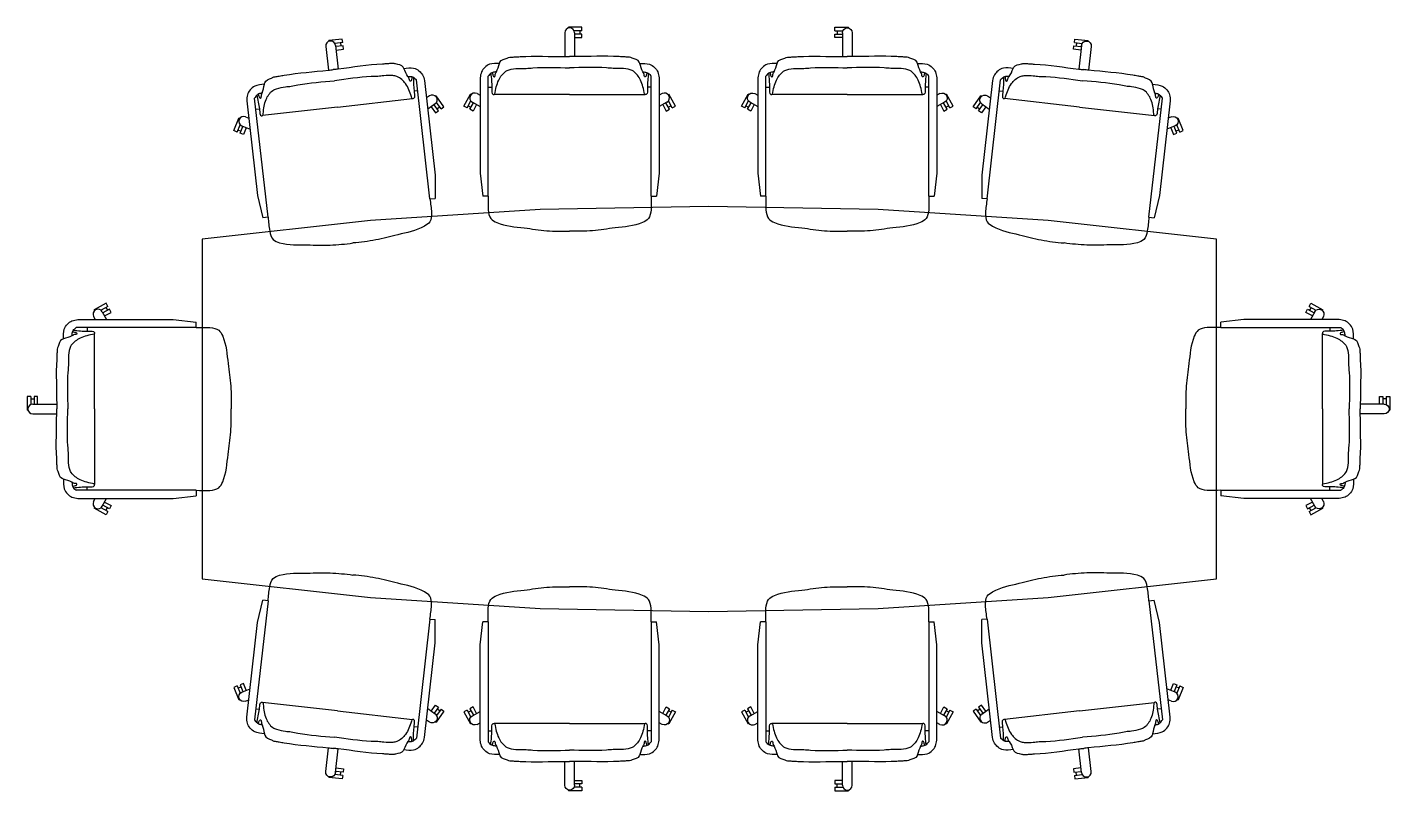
# Model space of a CAD drawing. Header units: millimetres. Extents: x -521 to 3507, y -626 to 1632.
import ezdxf

# ---------------------------------------------------------------- set-up
doc = ezdxf.new("R2010")
doc.units = ezdxf.units.MM
doc.layers.add('ceco.net 343', color=7, linetype='Continuous')

# ---------------------------------------------------------------- blocks, each defined once
blk = doc.blocks.new('Ceco.NET-Furniture-Tm-343')
at = {"layer": 'ceco.net 343'}
for p, q in [((-14.6, 586.6), (-14.6, 516.1)), ((36.5, 603.1), (-3.4, 603.1)), ((-3.4, 600.8), (-3.4, 603.1)), ((36.5, 592.4), (13.4, 592.4)), ((14.6, 586.6), (14.6, 516.1)), ((36.5, 583.1), (14.6, 583.1)), ((14.6, 572.5), (36.5, 572.5)), ((29.8, 592.4), (29.8, 583.1)), ((36.5, 592.4), (36.5, 603.1)), ((36.5, 572.5), (36.5, 583.1)), ((-264.5, 453.5), (-264.5, 171.6)), ((-240.6, 103.8), (-240.6, 458.1)), ((240.6, 103.8), (240.6, 458.1)), ((264.5, 453.5), (264.5, 171.6)), ((-312.7, 369.9), (-293.6, 404.9)), ((-291.6, 403.8), (-293.6, 404.9)), ((-273.7, 406.9), (-264.5, 401.9)), ((-240.6, 425.7), (-230, 425.7)), ((0, 404.4), (-223.3, 404.4)), ((0, 404.4), (223.3, 404.4)), ((240.6, 425.7), (230, 425.7)), ((273.7, 406.9), (264.5, 401.9)), ((291.6, 403.8), (293.6, 404.9)), ((312.7, 369.9), (293.6, 404.9)), ((-303.3, 364.8), (-312.7, 369.9)), ((-303.3, 364.8), (-292.2, 385)), ((-300.1, 370.7), (-291.9, 366.2)), ((-295.1, 360.3), (-284.6, 379.5)), ((-287.7, 381.2), (-264.5, 368.6)), ((-275.3, 374.5), (-285.7, 355.3)), ((287.7, 381.2), (264.5, 368.6)), ((275.3, 374.5), (285.7, 355.3)), ((295.1, 360.3), (284.6, 379.5)), ((300.1, 370.7), (291.9, 366.2)), ((303.3, 364.8), (292.2, 385)), ((303.3, 364.8), (312.7, 369.9)), ((-285.7, 355.3), (-295.1, 360.3)), ((285.7, 355.3), (295.1, 360.3)), ((-264.5, 171.6), (-256.4, 103.8)), ((264.5, 171.6), (256.4, 103.8)), ((-240.6, 103.8), (-256.4, 103.8)), ((240.6, 103.8), (256.4, 103.8))]:
    blk.add_line(p, q, dxfattribs=at)
for centre, start, end in [((0, 586.6), 0, 180), ((-280.7, 394), 61.4687, 241.4687), ((280.7, 394), 298.5313, 118.5313)]:
    blk.add_arc(centre, 14.6, start, end, dxfattribs=at)
for points, knots in [([(-207.5, 496.1), (-217.5, 496.5), (-233.4, 497), (-251.7, 485.2), (-262, 470.9), (-263.7, 459.5), (-264.5, 453.5)], [0, 0, 0, 0, 29.208507, 46.595402, 62.811245, 80.611179, 80.611179, 80.611179, 80.611179]), ([(-233.1, 466.5), (-231.6, 452.7), (-230.1, 437.5), (-229.8, 417.4), (-231.9, 404.5), (-221.7, 404), (-217.7, 424.7), (-211.9, 447.7), (-191.7, 473.6), (-168.3, 480.5), (-149.3, 481.9), (-128, 481.1), (-79.4, 485.9), (-36.4, 484.2), (0, 482.9)], [0, 0, 0, 0, 41.011213, 44.996574, 62.720356, 65.377264, 71.318289, 114.590003, 147.537826, 160.140643, 186.842231, 204.112129, 224.083166, 333.09451, 333.09451, 333.09451, 333.09451]), ([(-228.5, 469.1), (-228.1, 467), (-227.5, 463.6), (-226.2, 459.1), (-224.3, 456.1), (-220.7, 456), (-220.9, 463.7), (-213.8, 474.6), (-209.7, 488.8), (-204.2, 506.8), (-190.9, 509.8), (-179.6, 514), (-171.5, 515), (-160, 515.2), (-107.3, 518.8), (-53.6, 516), (-4.9, 516.1), (0, 516.1)], [0, 0, 0, 0, 6.319527, 10.520466, 14.333557, 15.662011, 19.937156, 31.287468, 58.127662, 62.385789, 86.772956, 90.973895, 99.054563, 110.983527, 125.657102, 257.252158, 271.865148, 271.865148, 271.865148, 271.865148]), ([(228.5, 469.1), (228.1, 467), (227.5, 463.6), (226.2, 459.1), (224.3, 456.1), (220.7, 456), (220.9, 463.7), (213.8, 474.6), (209.7, 488.8), (204.2, 506.8), (190.9, 509.8), (179.6, 514), (171.5, 515), (160, 515.2), (107.3, 518.8), (53.6, 516), (4.9, 516.1), (0, 516.1)], [0, 0, 0, 0, 6.319527, 10.520466, 14.333557, 15.662011, 19.937156, 31.287468, 58.127662, 62.385789, 86.772956, 90.973895, 99.054563, 110.983527, 125.657102, 257.252158, 271.865148, 271.865148, 271.865148, 271.865148]), ([(233.1, 466.5), (231.6, 452.7), (230.1, 437.5), (229.8, 417.4), (231.9, 404.5), (221.7, 404), (217.7, 424.7), (211.9, 447.7), (191.7, 473.6), (168.3, 480.5), (149.3, 481.9), (128, 481.1), (79.4, 485.9), (36.4, 484.2), (0, 482.9)], [0, 0, 0, 0, 41.011213, 44.996574, 62.720356, 65.377264, 71.318289, 114.590003, 147.537826, 160.140643, 186.842231, 204.112129, 224.083166, 333.09451, 333.09451, 333.09451, 333.09451]), ([(207.5, 496.1), (217.5, 496.5), (233.4, 497), (251.7, 485.2), (262, 470.9), (263.7, 459.5), (264.5, 453.5)], [0, 0, 0, 0, 29.208507, 46.595402, 62.811245, 80.611179, 80.611179, 80.611179, 80.611179]), ([(-216.6, 470.9), (-220.2, 470.8), (-225.9, 470.6), (-234.6, 466.2), (-238.2, 461.3), (-240.6, 458.1)], [0, 0, 0, 0, 10.710336, 16.651361, 28.618788, 28.618788, 28.618788, 28.618788]), ([(216.6, 470.9), (220.2, 470.8), (225.9, 470.6), (234.6, 466.2), (238.2, 461.3), (240.6, 458.1)], [0, 0, 0, 0, 10.710336, 16.651361, 28.618788, 28.618788, 28.618788, 28.618788]), ([(-240.6, 103.8), (-241.2, 90.4), (-242.2, 68.2), (-237.1, 36.2), (-196.1, 14.4), (-139.4, 11.4), (-67.7, -0.7), (-22.7, -0.2), (0, 0)], [0, 0, 0, 0, 40.81739, 67.978422, 88.933831, 171.599307, 238.507879, 306.350167, 306.350167, 306.350167, 306.350167]), ([(240.6, 103.8), (241.2, 90.4), (242.2, 68.2), (237.1, 36.2), (196.1, 14.4), (139.4, 11.4), (67.7, -0.7), (22.7, -0.2), (0, 0)], [0, 0, 0, 0, 40.81739, 67.978422, 88.933831, 171.599307, 238.507879, 306.350167, 306.350167, 306.350167, 306.350167])]:
    blk.add_open_spline(points, degree=3, knots=knots, dxfattribs=at)
blk = doc.blocks.new('ww344')
at = {"layer": 'ceco.net 343'}
blk.add_lwpolyline([(2994.7, 1005.3), (2497.3, 1060.9), (1995.2, 1093.1), (1493.1, 1102.3), (995.7, 1093.1), (493.6, 1060.9), (-3.9, 1005.3), (-3.9, 0.7), (493.6, -54.6), (995.7, -86.8), (1493.1, -96), (1995.2, -86.8), (2497.3, -54.6), (2994.7, 0.7)], close=True, dxfattribs=at)
for p, rotation in [((442, 994.1), 6.468332855046838), ((82.1, 503), 90), ((2544.3, 11.9), 186.4683328550468), ((1903.6, -23.2), 180)]:
    blk.add_blockref('Ceco.NET-Furniture-Tm-343', p, dxfattribs=dict(at, rotation=rotation))
blk.add_blockref('Ceco.NET-Furniture-Tm-343', (1082.6, 1029.2), dxfattribs=at)
at = {"layer": 'ceco.net 343', "xscale": -1}
blk.add_blockref('Ceco.NET-Furniture-Tm-343', (1903.6, 1029.2), dxfattribs=at)
for p, rotation in [((2544.3, 994.1), 353.5316671449531), ((2904.2, 503), 270), ((442, 11.9), 173.5316671449531), ((1082.6, -23.2), 180)]:
    blk.add_blockref('Ceco.NET-Furniture-Tm-343', p, dxfattribs=dict(at, rotation=rotation))

msp = doc.modelspace()

# ---------------------------------------------------------------- block references
msp.add_blockref('ww344', (0, 0))

doc.saveas('drawing.dxf')
